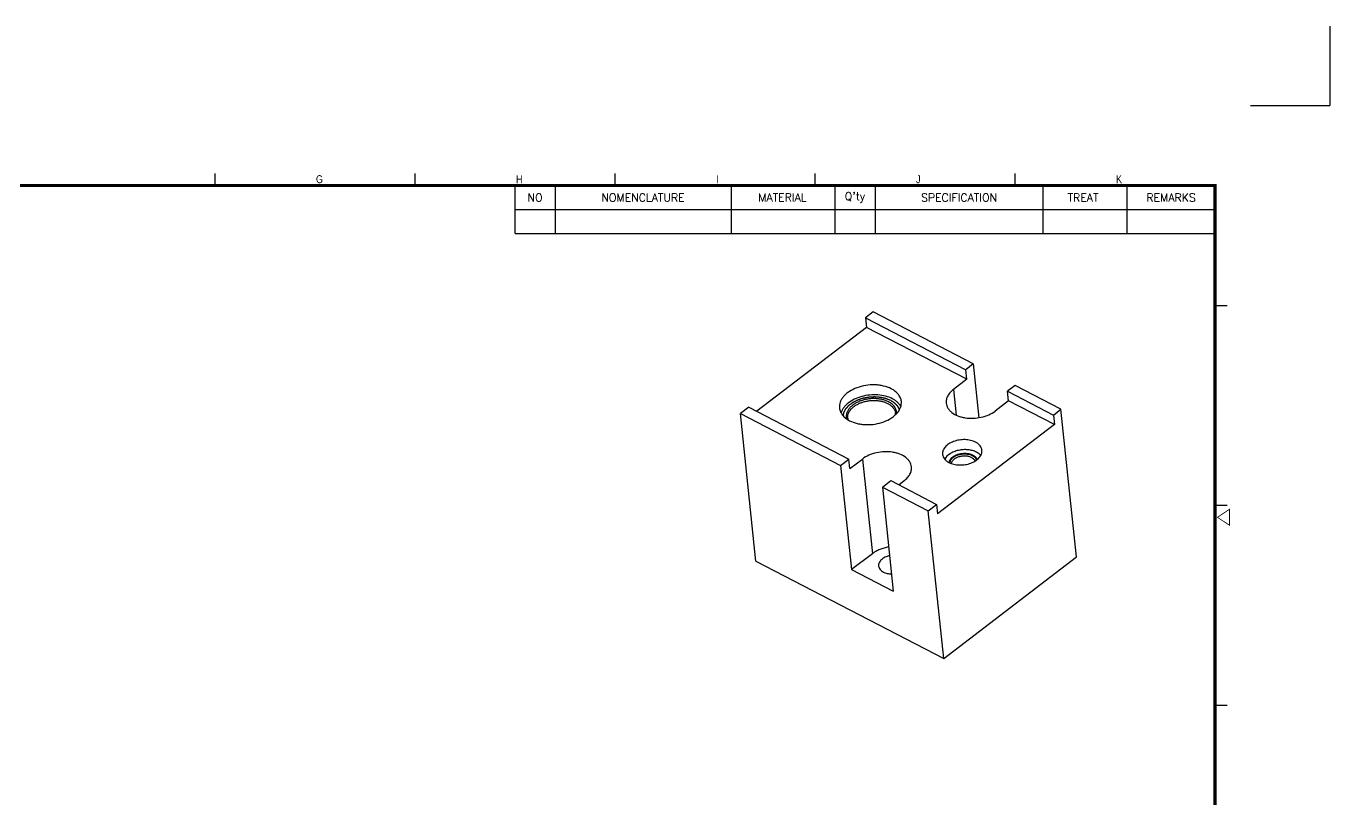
# Model space of a CAD drawing. Extents: x -425 to 6552, y -3049 to 3105.
# Drawn here: x 1975.5 to 2205.9, y -1747.8 to -1611.1 of the extents above; entities that cross this region are included whole.
import ezdxf
from ezdxf.enums import TextEntityAlignment as Align

# ---------------------------------------------------------------- set-up
doc = ezdxf.new("R2010")
doc.units = 0
doc.layers.get('0').update_dxf_attribs({"linetype": 'CONTINUOUS'})
doc.styles.add('SIM', font='simplex')
doc.styles.get("Standard").update_dxf_attribs({"font": 'gulim.ttc', "width": 0.8, "height": 2})

msp = doc.modelspace()

# ---------------------------------------------------------------- linework, layer by layer
for p, q in [((2205.94, -1611.1), (2205.94, -1625.16)), ((2191.88, -1625.16), (2205.94, -1625.16)), ((2008.85, -1639.3), (2008.85, -1637.18)), ((2044.21, -1639.3), (2044.21, -1637.18)), ((2079.56, -1639.3), (2079.56, -1637.18)), ((2114.92, -1639.3), (2114.92, -1637.18)), ((2150.28, -1639.3), (2150.28, -1637.18)), ((2061.89, -1647.79), (2061.89, -1639.3)), ((2068.96, -1639.3), (2068.96, -1647.79)), ((2100.07, -1639.3), (2100.07, -1647.79)), ((2118.46, -1647.79), (2118.46, -1639.3)), ((2125.53, -1639.3), (2125.53, -1647.79)), ((2155.23, -1647.79), (2155.23, -1639.3)), ((2170.08, -1647.79), (2170.08, -1639.3)), ((2061.89, -1643.55), (2185.64, -1643.55)), ((2061.89, -1647.79), (2185.64, -1647.79)), ((2185.64, -1660.52), (2187.76, -1660.52)), ((2185.64, -1695.88), (2187.76, -1695.88)), ((2185.64, -1731.23), (2187.76, -1731.23))]:
    msp.add_line(p, q)
at = {"color": 7, "linetype": 'CONTINUOUS'}
for p, q in [((2125.2, -1661.68), (2123.86, -1662.71)), ((2142.9, -1670.86), (2125.2, -1661.68)), ((2123.86, -1662.71), (2124.04, -1664.4)), ((2123.86, -1662.71), (2141.56, -1671.89)), ((2124.04, -1664.4), (2104.63, -1679.25)), ((2141.74, -1673.58), (2124.04, -1664.4)), ((2142.9, -1670.86), (2141.56, -1671.89)), ((2142.9, -1670.86), (2143.9, -1680.38)), ((2141.74, -1673.58), (2141.56, -1671.89)), ((2141.74, -1673.58), (2139.39, -1675.38)), ((2139.39, -1675.38), (2139.87, -1679.92)), ((2150.28, -1674.69), (2148.94, -1675.71)), ((2158.39, -1678.9), (2150.28, -1674.69)), ((2149.12, -1677.41), (2146.77, -1679.2)), ((2149.12, -1677.41), (2148.94, -1675.71)), ((2148.94, -1675.71), (2157.05, -1679.92)), ((2157.23, -1681.61), (2149.12, -1677.41)), ((2103.21, -1678.51), (2101.74, -1679.64)), ((2104.47, -1705.76), (2101.74, -1679.64)), ((2101.74, -1679.64), (2119.44, -1688.82)), ((2103.21, -1678.51), (2120.91, -1687.69)), ((2157.05, -1679.92), (2158.39, -1678.9)), ((2157.05, -1679.92), (2157.23, -1681.61)), ((2161.13, -1705.02), (2158.39, -1678.9)), ((2157.23, -1681.61), (2136.58, -1697.41)), ((2119.44, -1688.82), (2120.91, -1687.69)), ((2119.44, -1688.82), (2121.37, -1707.26)), ((2121.09, -1689.38), (2120.91, -1687.69)), ((2121.09, -1689.38), (2123.3, -1687.69)), ((2123.3, -1687.69), (2125.06, -1704.44)), ((2126.82, -1692.64), (2128.29, -1691.51)), ((2128.29, -1691.51), (2136.4, -1695.72)), ((2129.71, -1692.25), (2130.68, -1691.51)), ((2126.82, -1692.64), (2128.74, -1711.09)), ((2126.82, -1692.64), (2134.93, -1696.85)), ((2134.93, -1696.85), (2136.4, -1695.72)), ((2136.4, -1695.72), (2136.58, -1697.41)), ((2137.66, -1722.98), (2134.93, -1696.85)), ((2125.06, -1704.44), (2121.37, -1707.26)), ((2137.66, -1722.98), (2161.13, -1705.02)), ((2104.47, -1705.76), (2137.66, -1722.98)), ((2121.37, -1707.26), (2128.74, -1711.09))]:
    msp.add_line(p, q, dxfattribs=at)
for points, const_width in [([(2185.64, -1639.3), (1796.71, -1639.3), (1796.71, -1908.02), (2185.64, -1908.02)], 0.566), ([(2186.06, -1698), (2188.18, -1699.41), (2188.18, -1696.58)], 0.141)]:
    msp.add_lwpolyline(points, close=True, dxfattribs=dict(const_width=const_width))
for centre, radius, start, end in [((2127.43, -1679.78), 1.72, 357.2771, 5.9686), ((2122.41, -1680.31), 1.73, 185.9894, 194.6694)]:
    msp.add_arc(centre, radius, start, end, dxfattribs=at)
for points, knots in [([(2128.4, -1675.27), (2127.97, -1675.05), (2127.27, -1674.8), (2126.28, -1674.62), (2125.22, -1674.54), (2123.88, -1674.63), (2122.34, -1675.02), (2121.2, -1675.58), (2120.43, -1676.14), (2119.97, -1676.6), (2119.61, -1677.09), (2119.36, -1677.6), (2119.23, -1678.13), (2119.22, -1678.49), (2119.24, -1678.66)], [0, 0, 0, 0, 0.127086, 0.195408, 0.265919, 0.409816, 0.551527, 0.684069, 0.745357, 0.80278, 0.856355, 0.906476, 0.953958, 1, 1, 1, 1]), ([(2130.18, -1677.52), (2130.17, -1677.4), (2130.13, -1677.18), (2129.98, -1676.75), (2129.66, -1676.22), (2129.1, -1675.68), (2128.65, -1675.4), (2128.4, -1675.27)], [0, 0, 0, 0, 0.112222, 0.225945, 0.462706, 0.71935, 1, 1, 1, 1]), ([(2139.39, -1675.38), (2139.18, -1675.54), (2138.79, -1675.89), (2138.36, -1676.5), (2138.15, -1677.05), (2138.09, -1677.49), (2138.1, -1677.7), (2138.11, -1677.81)], [0, 0, 0, 0, 0.282476, 0.539732, 0.775728, 0.888681, 1, 1, 1, 1]), ([(2128.58, -1677.03), (2128.21, -1676.84), (2127.37, -1676.53), (2126.01, -1676.32), (2124.58, -1676.34), (2123.17, -1676.59), (2121.88, -1677.07), (2120.94, -1677.64), (2120.33, -1678.18), (2119.97, -1678.6), (2119.69, -1679.05), (2119.56, -1679.37), (2119.51, -1679.53)], [0, 0, 0, 0, 0.122605, 0.255718, 0.394696, 0.533891, 0.66763, 0.79114, 0.848182, 0.90185, 0.952309, 1, 1, 1, 1]), ([(2127.9, -1677.57), (2127.73, -1677.48), (2127.35, -1677.32), (2126.75, -1677.15), (2126.11, -1677.04), (2125.44, -1676.99), (2124.75, -1677.01), (2124.07, -1677.1), (2123.41, -1677.26), (2122.79, -1677.47), (2122.21, -1677.74), (2121.69, -1678.06), (2121.25, -1678.43), (2120.89, -1678.83), (2120.63, -1679.25), (2120.47, -1679.69), (2120.41, -1680.14), (2120.45, -1680.44), (2120.48, -1680.58)], [0, 0, 0, 0, 0.062516, 0.128673, 0.197832, 0.26918, 0.341769, 0.414589, 0.486618, 0.556875, 0.624475, 0.688696, 0.749038, 0.805303, 0.857675, 0.906788, 0.953741, 1, 1, 1, 1]), ([(2120.69, -1680.49), (2120.67, -1680.36), (2120.68, -1680.08), (2120.78, -1679.67), (2120.97, -1679.27), (2121.25, -1678.9), (2121.61, -1678.54), (2122.04, -1678.22), (2122.53, -1677.95), (2123.08, -1677.71), (2123.66, -1677.53), (2124.27, -1677.4), (2124.89, -1677.33), (2125.52, -1677.32), (2126.13, -1677.37), (2126.72, -1677.47), (2127.26, -1677.64), (2127.6, -1677.78), (2127.76, -1677.87)], [0, 0, 0, 0, 0.046006, 0.093452, 0.143535, 0.197068, 0.254447, 0.315687, 0.380496, 0.448335, 0.518486, 0.590105, 0.662276, 0.734051, 0.804508, 0.872783, 0.938141, 1, 1, 1, 1]), ([(2121.02, -1680.91), (2121.45, -1681.13), (2122.15, -1681.38), (2123.14, -1681.55), (2124.2, -1681.64), (2125.55, -1681.55), (2127.08, -1681.16), (2128.22, -1680.6), (2128.99, -1680.03), (2129.45, -1679.58), (2129.81, -1679.09), (2130.06, -1678.57), (2130.19, -1678.04), (2130.2, -1677.69), (2130.18, -1677.52)], [0, 0, 0, 0, 0.127086, 0.195408, 0.265919, 0.409816, 0.551527, 0.684069, 0.745357, 0.80278, 0.856355, 0.906476, 0.953958, 1, 1, 1, 1]), ([(2127.76, -1677.87), (2127.96, -1677.97), (2128.31, -1678.19), (2128.67, -1678.54), (2128.89, -1678.86), (2129.02, -1679.1), (2129.1, -1679.35), (2129.13, -1679.52), (2129.14, -1679.61)], [0, 0, 0, 0, 0.280511, 0.536999, 0.657627, 0.774177, 0.887838, 1, 1, 1, 1]), ([(2129.36, -1679.65), (2129.37, -1679.55), (2129.36, -1679.35), (2129.29, -1679.05), (2129.17, -1678.76), (2129, -1678.48), (2128.79, -1678.22), (2128.44, -1677.89), (2128.13, -1677.69), (2127.9, -1677.57)], [0, 0, 0, 0, 0.113232, 0.226815, 0.342602, 0.462249, 0.587081, 0.718059, 1, 1, 1, 1]), ([(2130.09, -1678.42), (2130.02, -1678.28), (2129.83, -1678.01), (2129.49, -1677.64), (2129.07, -1677.31), (2128.75, -1677.12), (2128.58, -1677.03)], [0, 0, 0, 0, 0.229185, 0.471073, 0.727842, 1, 1, 1, 1]), ([(2138.11, -1677.81), (2138.13, -1677.96), (2138.19, -1678.27), (2138.41, -1678.71), (2138.72, -1679.12), (2139.27, -1679.62), (2139.98, -1680), (2140.78, -1680.27), (2141.68, -1680.46), (2142.88, -1680.53), (2144.3, -1680.34), (2145.63, -1679.92), (2146.43, -1679.46), (2146.77, -1679.2)], [0, 0, 0, 0, 0.046023, 0.093442, 0.143428, 0.196783, 0.314574, 0.37907, 0.446619, 0.587869, 0.731844, 0.871323, 1, 1, 1, 1]), ([(2119.24, -1678.66), (2119.25, -1678.77), (2119.29, -1678.99), (2119.44, -1679.43), (2119.76, -1679.95), (2120.32, -1680.49), (2120.78, -1680.78), (2121.02, -1680.91)], [0, 0, 0, 0, 0.112222, 0.225945, 0.462706, 0.71935, 1, 1, 1, 1]), ([(2143.28, -1684.71), (2143.01, -1684.57), (2142.41, -1684.36), (2141.43, -1684.23), (2140.41, -1684.3), (2139.43, -1684.55), (2138.58, -1684.97), (2138.01, -1685.44), (2137.69, -1685.87), (2137.53, -1686.2), (2137.45, -1686.53), (2137.45, -1686.76), (2137.46, -1686.87)], [0, 0, 0, 0, 0.127147, 0.265864, 0.409828, 0.551606, 0.684211, 0.802687, 0.856287, 0.906433, 0.953937, 1, 1, 1, 1]), ([(2144.42, -1686.14), (2144.4, -1686), (2144.33, -1685.71), (2144.09, -1685.32), (2143.73, -1684.97), (2143.44, -1684.79), (2143.28, -1684.71)], [0, 0, 0, 0, 0.225464, 0.462364, 0.719186, 1, 1, 1, 1]), ([(2131.96, -1689.08), (2131.95, -1688.93), (2131.88, -1688.61), (2131.67, -1688.18), (2131.36, -1687.77), (2130.8, -1687.27), (2130.09, -1686.88), (2129.29, -1686.62), (2128.39, -1686.43), (2127.2, -1686.36), (2125.77, -1686.54), (2124.44, -1686.97), (2123.65, -1687.42), (2123.3, -1687.69)], [0, 0, 0, 0, 0.046023, 0.093442, 0.143428, 0.196783, 0.314574, 0.37907, 0.446619, 0.587869, 0.731844, 0.871323, 1, 1, 1, 1]), ([(2137.46, -1686.87), (2137.47, -1687.01), (2137.55, -1687.3), (2137.79, -1687.69), (2138.14, -1688.04), (2138.43, -1688.22), (2138.59, -1688.3)], [0, 0, 0, 0, 0.225464, 0.462364, 0.719186, 1, 1, 1, 1]), ([(2143.47, -1686.48), (2143.25, -1686.36), (2142.76, -1686.18), (2141.96, -1686.03), (2141.12, -1686.02), (2140.28, -1686.14), (2139.61, -1686.34), (2139.12, -1686.56), (2138.5, -1686.91), (2138.05, -1687.33), (2137.84, -1687.72)], [0, 0, 0, 0, 0.12021, 0.250269, 0.386384, 0.523852, 0.657801, 0.722109, 0.783977, 1, 1, 1, 1]), ([(2138.59, -1688.3), (2138.86, -1688.44), (2139.47, -1688.65), (2140.45, -1688.77), (2141.47, -1688.71), (2142.44, -1688.46), (2143.3, -1688.04), (2143.87, -1687.57), (2144.18, -1687.14), (2144.34, -1686.81), (2144.43, -1686.48), (2144.43, -1686.25), (2144.42, -1686.14)], [0, 0, 0, 0, 0.127147, 0.265864, 0.409828, 0.551606, 0.684211, 0.802687, 0.856287, 0.906433, 0.953937, 1, 1, 1, 1]), ([(2138.64, -1688.32), (2138.64, -1688.25), (2138.68, -1688.09), (2138.77, -1687.87), (2138.92, -1687.66), (2139.1, -1687.45), (2139.33, -1687.27), (2139.59, -1687.11), (2139.88, -1686.96), (2140.19, -1686.85), (2140.52, -1686.76), (2140.87, -1686.7), (2141.21, -1686.67), (2141.56, -1686.67), (2141.9, -1686.7), (2142.22, -1686.77), (2142.52, -1686.86), (2142.71, -1686.94), (2142.8, -1686.99)], [0, 0, 0, 0, 0.046446, 0.095185, 0.147, 0.202329, 0.26128, 0.323686, 0.389157, 0.457129, 0.526914, 0.597738, 0.668782, 0.739215, 0.808236, 0.875104, 0.939192, 1, 1, 1, 1]), ([(2138.78, -1688.39), (2138.78, -1688.32), (2138.8, -1688.17), (2138.88, -1687.95), (2139.01, -1687.75), (2139.18, -1687.55), (2139.38, -1687.37), (2139.63, -1687.21), (2139.9, -1687.07), (2140.2, -1686.95), (2140.51, -1686.86), (2140.84, -1686.8), (2141.17, -1686.77), (2141.51, -1686.77), (2141.83, -1686.8), (2142.14, -1686.85), (2142.43, -1686.94), (2142.61, -1687.02), (2142.7, -1687.07)], [0, 0, 0, 0, 0.046178, 0.094381, 0.14554, 0.200219, 0.258618, 0.32063, 0.385891, 0.453844, 0.523787, 0.59492, 0.666388, 0.737319, 0.806869, 0.874253, 0.938806, 1, 1, 1, 1]), ([(2139.06, -1688.5), (2139.06, -1688.43), (2139.09, -1688.3), (2139.17, -1688.12), (2139.3, -1687.94), (2139.45, -1687.77), (2139.64, -1687.62), (2139.86, -1687.48), (2140.1, -1687.36), (2140.46, -1687.23), (2140.93, -1687.13), (2141.42, -1687.11), (2141.8, -1687.15), (2142.07, -1687.2), (2142.32, -1687.28), (2142.48, -1687.35), (2142.55, -1687.39)], [0, 0, 0, 0, 0.046505, 0.095336, 0.147259, 0.202692, 0.261735, 0.324211, 0.389726, 0.457718, 0.598155, 0.739402, 0.80837, 0.875185, 0.939229, 1, 1, 1, 1]), ([(2142.7, -1687.07), (2142.79, -1687.12), (2142.97, -1687.22), (2143.19, -1687.42), (2143.33, -1687.62), (2143.4, -1687.78), (2143.43, -1687.86), (2143.44, -1687.9)], [0, 0, 0, 0, 0.278405, 0.535497, 0.773972, 0.888123, 1, 1, 1, 1]), ([(2142.8, -1686.99), (2142.89, -1687.04), (2143.07, -1687.14), (2143.29, -1687.34), (2143.46, -1687.56), (2143.54, -1687.72), (2143.57, -1687.81)], [0, 0, 0, 0, 0.276981, 0.534219, 0.773742, 1, 1, 1, 1]), ([(2144.22, -1687.05), (2144.17, -1687), (2143.95, -1686.77), (2143.68, -1686.59), (2143.47, -1686.48)], [0, 0, 0, 0, 0.235242, 1, 1, 1, 1]), ([(2130.68, -1691.51), (2130.89, -1691.35), (2131.28, -1691), (2131.71, -1690.39), (2131.92, -1689.84), (2131.98, -1689.4), (2131.98, -1689.19), (2131.96, -1689.08)], [0, 0, 0, 0, 0.282476, 0.539732, 0.775728, 0.888681, 1, 1, 1, 1]), ([(2142.55, -1687.39), (2142.63, -1687.43), (2142.77, -1687.52), (2142.96, -1687.68), (2143.1, -1687.86), (2143.17, -1688), (2143.19, -1688.06)], [0, 0, 0, 0, 0.27675, 0.533988, 0.773634, 1, 1, 1, 1]), ([(2127.93, -1703.26), (2127.65, -1703.31), (2127.12, -1703.43), (2126.36, -1703.68), (2125.67, -1704.02), (2125.25, -1704.29), (2125.06, -1704.44)], [0, 0, 0, 0, 0.263909, 0.52093, 0.767365, 1, 1, 1, 1]), ([(2128.09, -1704.79), (2127.81, -1704.85), (2127.4, -1704.99), (2126.93, -1705.27), (2126.64, -1705.5), (2126.41, -1705.76), (2126.24, -1706.04), (2126.15, -1706.33), (2126.15, -1706.53), (2126.16, -1706.62)], [0, 0, 0, 0, 0.297961, 0.436823, 0.566569, 0.686572, 0.79734, 0.900739, 1, 1, 1, 1]), ([(2126.16, -1706.62), (2126.17, -1706.73), (2126.23, -1706.94), (2126.4, -1707.23), (2126.67, -1707.49), (2126.88, -1707.62), (2127, -1707.69)], [0, 0, 0, 0, 0.225467, 0.462355, 0.719203, 1, 1, 1, 1]), ([(2127, -1707.69), (2127.21, -1707.79), (2127.68, -1707.95), (2128.17, -1708.01), (2128.42, -1708.01)], [0, 0, 0, 0, 0.477931, 1, 1, 1, 1])]:
    msp.add_open_spline(points, degree=3, knots=knots, dxfattribs=at)
at = {"color": 2, "linetype": 'CONTINUOUS'}
for points, knots in [([(2119.91, -1680.08), (2119.92, -1680.04), (2119.94, -1679.97), (2119.96, -1679.86), (2119.98, -1679.74), (2120, -1679.65), (2120.01, -1679.57), (2120.02, -1679.53), (2120.03, -1679.49), (2120.04, -1679.47), (2120.04, -1679.45), (2120.04, -1679.44), (2120.04, -1679.43), (2120.04, -1679.42), (2120.05, -1679.42), (2120.05, -1679.41), (2120.06, -1679.4), (2120.07, -1679.38), (2120.08, -1679.35), (2120.1, -1679.32), (2120.12, -1679.29), (2120.14, -1679.24), (2120.17, -1679.19), (2120.2, -1679.13), (2120.23, -1679.08), (2120.26, -1679.02), (2120.29, -1678.97), (2120.31, -1678.92), (2120.33, -1678.88), (2120.34, -1678.86), (2120.36, -1678.83), (2120.37, -1678.81), (2120.37, -1678.8), (2120.38, -1678.79), (2120.38, -1678.79), (2120.39, -1678.78), (2120.39, -1678.77), (2120.4, -1678.76), (2120.42, -1678.74), (2120.44, -1678.72), (2120.47, -1678.69), (2120.51, -1678.64), (2120.55, -1678.59), (2120.6, -1678.54), (2120.65, -1678.49), (2120.69, -1678.44), (2120.74, -1678.39), (2120.78, -1678.33), (2120.82, -1678.29), (2120.85, -1678.26), (2120.88, -1678.23), (2120.9, -1678.21), (2120.91, -1678.19), (2120.92, -1678.18), (2120.92, -1678.18), (2120.93, -1678.17), (2120.94, -1678.17), (2120.96, -1678.15), (2120.98, -1678.13), (2121.01, -1678.11), (2121.05, -1678.08), (2121.12, -1678.03), (2121.23, -1677.95), (2121.35, -1677.86), (2121.45, -1677.79), (2121.52, -1677.74), (2121.55, -1677.71), (2121.57, -1677.7), (2121.59, -1677.68), (2121.6, -1677.68), (2121.61, -1677.67), (2121.62, -1677.66), (2121.63, -1677.65), (2121.66, -1677.64), (2121.69, -1677.62), (2121.72, -1677.61), (2121.76, -1677.59), (2121.81, -1677.56), (2121.9, -1677.52), (2121.99, -1677.47), (2122.09, -1677.42), (2122.16, -1677.38), (2122.24, -1677.34), (2122.3, -1677.31), (2122.35, -1677.29), (2122.38, -1677.27), (2122.41, -1677.25), (2122.44, -1677.24), (2122.45, -1677.23), (2122.46, -1677.23), (2122.47, -1677.22), (2122.48, -1677.22), (2122.49, -1677.22), (2122.51, -1677.21), (2122.55, -1677.2), (2122.62, -1677.17), (2122.7, -1677.15), (2122.81, -1677.11), (2122.94, -1677.07), (2123.08, -1677.02), (2123.18, -1676.98), (2123.26, -1676.96), (2123.33, -1676.93), (2123.38, -1676.92), (2123.4, -1676.91), (2123.4, -1676.91), (2123.41, -1676.91), (2123.42, -1676.91), (2123.43, -1676.9), (2123.45, -1676.9), (2123.48, -1676.89), (2123.52, -1676.89), (2123.56, -1676.88), (2123.62, -1676.87), (2123.69, -1676.85), (2123.81, -1676.83), (2123.95, -1676.8), (2124.1, -1676.78), (2124.22, -1676.75), (2124.29, -1676.74), (2124.35, -1676.73), (2124.39, -1676.72), (2124.42, -1676.72), (2124.43, -1676.71), (2124.45, -1676.71), (2124.46, -1676.71), (2124.49, -1676.71), (2124.53, -1676.71), (2124.58, -1676.7), (2124.69, -1676.7), (2124.83, -1676.69), (2125.01, -1676.68), (2125.16, -1676.67), (2125.26, -1676.67), (2125.32, -1676.66), (2125.36, -1676.66), (2125.4, -1676.66), (2125.43, -1676.66), (2125.46, -1676.66), (2125.49, -1676.66), (2125.54, -1676.66), (2125.58, -1676.67), (2125.64, -1676.67), (2125.71, -1676.68), (2125.8, -1676.68), (2125.92, -1676.69), (2126.03, -1676.7), (2126.15, -1676.71), (2126.24, -1676.72), (2126.31, -1676.72), (2126.37, -1676.73), (2126.4, -1676.73), (2126.43, -1676.73), (2126.45, -1676.74), (2126.47, -1676.74), (2126.48, -1676.74), (2126.49, -1676.74), (2126.5, -1676.74), (2126.52, -1676.75), (2126.54, -1676.75), (2126.58, -1676.76), (2126.62, -1676.77), (2126.67, -1676.78), (2126.74, -1676.8), (2126.82, -1676.81), (2126.9, -1676.83), (2126.98, -1676.85), (2127.06, -1676.87), (2127.14, -1676.89), (2127.21, -1676.9), (2127.26, -1676.92), (2127.3, -1676.92), (2127.34, -1676.93), (2127.37, -1676.94), (2127.4, -1676.95), (2127.41, -1676.95), (2127.42, -1676.95), (2127.44, -1676.96), (2127.46, -1676.97), (2127.49, -1676.98), (2127.54, -1677), (2127.6, -1677.03), (2127.69, -1677.07), (2127.81, -1677.11), (2128.01, -1677.19), (2128.15, -1677.25), (2128.25, -1677.29)], [0, 0, 0, 0, 0.015625, 0.03125, 0.046875, 0.0625, 0.070312, 0.078125, 0.082031, 0.085938, 0.087891, 0.089844, 0.090332, 0.09082, 0.091797, 0.092773, 0.09375, 0.097656, 0.101562, 0.105469, 0.109375, 0.117188, 0.125, 0.132812, 0.140625, 0.148438, 0.15625, 0.164062, 0.167969, 0.171875, 0.175781, 0.177734, 0.179688, 0.180664, 0.181641, 0.182617, 0.183594, 0.185547, 0.1875, 0.191406, 0.195312, 0.203125, 0.210938, 0.21875, 0.226562, 0.234375, 0.242188, 0.25, 0.257812, 0.261719, 0.265625, 0.269531, 0.271484, 0.272461, 0.273438, 0.274414, 0.275391, 0.277344, 0.28125, 0.285156, 0.289062, 0.296875, 0.3125, 0.328125, 0.34375, 0.351562, 0.355469, 0.357422, 0.359375, 0.361328, 0.362305, 0.363281, 0.365234, 0.367188, 0.371094, 0.375, 0.378906, 0.382812, 0.390625, 0.40625, 0.414062, 0.421875, 0.429688, 0.4375, 0.441406, 0.445312, 0.449219, 0.451172, 0.453125, 0.454102, 0.45459, 0.455078, 0.456055, 0.457031, 0.460938, 0.46875, 0.476562, 0.484375, 0.5, 0.515625, 0.523438, 0.53125, 0.539062, 0.542969, 0.543945, 0.544922, 0.54541, 0.545898, 0.546875, 0.548828, 0.550781, 0.554688, 0.558594, 0.5625, 0.570312, 0.578125, 0.59375, 0.609375, 0.617188, 0.625, 0.628906, 0.632812, 0.634766, 0.636719, 0.637695, 0.638672, 0.640625, 0.644531, 0.648438, 0.65625, 0.671875, 0.6875, 0.703125, 0.710938, 0.714844, 0.71875, 0.722656, 0.724609, 0.726562, 0.730469, 0.734375, 0.738281, 0.742188, 0.75, 0.757812, 0.765625, 0.78125, 0.789062, 0.796875, 0.804688, 0.808594, 0.8125, 0.814453, 0.816406, 0.817383, 0.818359, 0.819336, 0.820312, 0.822266, 0.824219, 0.828125, 0.832031, 0.835938, 0.84375, 0.851562, 0.859375, 0.867188, 0.875, 0.882812, 0.890625, 0.894531, 0.898438, 0.902344, 0.90625, 0.908203, 0.90918, 0.910156, 0.912109, 0.914062, 0.917969, 0.921875, 0.929688, 0.9375, 0.953125, 0.96875, 1, 1, 1, 1]), ([(2128.25, -1677.29), (2128.3, -1677.32), (2128.37, -1677.36), (2128.47, -1677.42), (2128.53, -1677.46), (2128.58, -1677.48), (2128.61, -1677.5), (2128.63, -1677.51), (2128.64, -1677.52), (2128.65, -1677.53), (2128.66, -1677.54), (2128.69, -1677.56), (2128.71, -1677.58), (2128.76, -1677.61), (2128.81, -1677.65), (2128.86, -1677.69), (2128.91, -1677.72), (2128.93, -1677.74), (2128.95, -1677.76), (2128.97, -1677.77), (2128.98, -1677.78), (2128.99, -1677.78), (2129, -1677.8), (2129.03, -1677.82), (2129.05, -1677.85), (2129.08, -1677.88), (2129.12, -1677.91), (2129.15, -1677.95), (2129.19, -1677.98), (2129.22, -1678.01), (2129.24, -1678.03), (2129.26, -1678.05), (2129.27, -1678.06), (2129.27, -1678.06), (2129.28, -1678.07), (2129.29, -1678.08), (2129.3, -1678.1), (2129.32, -1678.12), (2129.34, -1678.15), (2129.37, -1678.19), (2129.4, -1678.23), (2129.43, -1678.26), (2129.45, -1678.29), (2129.47, -1678.32), (2129.49, -1678.34), (2129.5, -1678.36), (2129.51, -1678.36), (2129.51, -1678.37), (2129.52, -1678.38), (2129.53, -1678.39), (2129.54, -1678.41), (2129.55, -1678.44), (2129.57, -1678.48), (2129.6, -1678.53), (2129.63, -1678.58), (2129.65, -1678.62), (2129.67, -1678.65), (2129.68, -1678.67), (2129.69, -1678.68), (2129.69, -1678.69), (2129.69, -1678.7), (2129.7, -1678.71), (2129.7, -1678.72), (2129.71, -1678.75), (2129.72, -1678.78), (2129.73, -1678.81), (2129.75, -1678.86), (2129.78, -1678.93), (2129.8, -1679), (2129.82, -1679.04)], [0, 0, 0, 0, 0.0625, 0.09375, 0.125, 0.140625, 0.15625, 0.164062, 0.167969, 0.171875, 0.179688, 0.1875, 0.203125, 0.21875, 0.25, 0.28125, 0.296875, 0.3125, 0.320312, 0.328125, 0.332031, 0.335938, 0.34375, 0.359375, 0.375, 0.390625, 0.40625, 0.4375, 0.453125, 0.46875, 0.484375, 0.492188, 0.496094, 0.5, 0.503906, 0.507812, 0.515625, 0.53125, 0.546875, 0.5625, 0.59375, 0.609375, 0.625, 0.640625, 0.65625, 0.660156, 0.664062, 0.667969, 0.671875, 0.679688, 0.6875, 0.703125, 0.71875, 0.75, 0.78125, 0.796875, 0.8125, 0.820312, 0.828125, 0.832031, 0.835938, 0.839844, 0.84375, 0.859375, 0.875, 0.890625, 0.90625, 0.9375, 1, 1, 1, 1]), ([(2138.64, -1688.32), (2138.65, -1688.28), (2138.66, -1688.23), (2138.68, -1688.16), (2138.69, -1688.1), (2138.7, -1688.06), (2138.71, -1688.03), (2138.71, -1688.02), (2138.72, -1688.01), (2138.72, -1688), (2138.72, -1688), (2138.72, -1687.99), (2138.73, -1687.99), (2138.73, -1687.98), (2138.74, -1687.96), (2138.76, -1687.94), (2138.77, -1687.91), (2138.79, -1687.87), (2138.82, -1687.83), (2138.85, -1687.78), (2138.87, -1687.75), (2138.88, -1687.73), (2138.89, -1687.71), (2138.9, -1687.7), (2138.9, -1687.69), (2138.9, -1687.69), (2138.91, -1687.68), (2138.91, -1687.68), (2138.93, -1687.66), (2138.94, -1687.64), (2138.97, -1687.62), (2138.99, -1687.59), (2139.02, -1687.56), (2139.05, -1687.53), (2139.09, -1687.49), (2139.11, -1687.47), (2139.13, -1687.44), (2139.15, -1687.42), (2139.17, -1687.41), (2139.18, -1687.39), (2139.19, -1687.39), (2139.2, -1687.38), (2139.21, -1687.37), (2139.23, -1687.36), (2139.25, -1687.35), (2139.28, -1687.32), (2139.33, -1687.29), (2139.4, -1687.24), (2139.45, -1687.21), (2139.48, -1687.18), (2139.5, -1687.17), (2139.51, -1687.16), (2139.52, -1687.15), (2139.53, -1687.14), (2139.54, -1687.14), (2139.55, -1687.13), (2139.57, -1687.13), (2139.59, -1687.11), (2139.62, -1687.1), (2139.67, -1687.08), (2139.73, -1687.05), (2139.79, -1687.02), (2139.84, -1686.99), (2139.88, -1686.97), (2139.91, -1686.96), (2139.93, -1686.95), (2139.96, -1686.94), (2139.99, -1686.93), (2140.03, -1686.91), (2140.07, -1686.9), (2140.13, -1686.88), (2140.19, -1686.86), (2140.27, -1686.84), (2140.34, -1686.81), (2140.39, -1686.8), (2140.43, -1686.79), (2140.46, -1686.78), (2140.48, -1686.78), (2140.52, -1686.77), (2140.56, -1686.76), (2140.62, -1686.75), (2140.69, -1686.74), (2140.76, -1686.73), (2140.82, -1686.72), (2140.85, -1686.71), (2140.88, -1686.7), (2140.9, -1686.7), (2140.91, -1686.7), (2140.92, -1686.7), (2140.93, -1686.7), (2140.95, -1686.7), (2140.97, -1686.69), (2141, -1686.69), (2141.03, -1686.69), (2141.08, -1686.69), (2141.14, -1686.69), (2141.21, -1686.68), (2141.28, -1686.68), (2141.34, -1686.68), (2141.38, -1686.68), (2141.4, -1686.67), (2141.42, -1686.67), (2141.43, -1686.67), (2141.45, -1686.67), (2141.48, -1686.68), (2141.51, -1686.68), (2141.57, -1686.68), (2141.64, -1686.69), (2141.71, -1686.7), (2141.77, -1686.7), (2141.81, -1686.7), (2141.85, -1686.71), (2141.89, -1686.71), (2141.91, -1686.71), (2141.93, -1686.71), (2141.94, -1686.72), (2141.96, -1686.72), (2141.98, -1686.73), (2142.02, -1686.74), (2142.07, -1686.75), (2142.14, -1686.76), (2142.2, -1686.78), (2142.26, -1686.79), (2142.3, -1686.8), (2142.33, -1686.81), (2142.36, -1686.81), (2142.37, -1686.82), (2142.38, -1686.82), (2142.39, -1686.82), (2142.4, -1686.82), (2142.4, -1686.83), (2142.42, -1686.83), (2142.43, -1686.84), (2142.47, -1686.85), (2142.52, -1686.87), (2142.59, -1686.9), (2142.68, -1686.94), (2142.75, -1686.97), (2142.8, -1686.99)], [0, 0, 0, 0, 0.03125, 0.046875, 0.0625, 0.078125, 0.082031, 0.085938, 0.087891, 0.089844, 0.09082, 0.091797, 0.09375, 0.097656, 0.101562, 0.109375, 0.117188, 0.125, 0.140625, 0.15625, 0.164062, 0.171875, 0.175781, 0.179688, 0.180664, 0.181641, 0.183594, 0.185547, 0.1875, 0.195312, 0.203125, 0.210938, 0.21875, 0.234375, 0.242188, 0.25, 0.257812, 0.265625, 0.269531, 0.273438, 0.275391, 0.277344, 0.28125, 0.285156, 0.289062, 0.296875, 0.3125, 0.328125, 0.34375, 0.351562, 0.355469, 0.359375, 0.361328, 0.363281, 0.365234, 0.367188, 0.371094, 0.375, 0.382812, 0.390625, 0.40625, 0.421875, 0.429688, 0.4375, 0.445312, 0.449219, 0.453125, 0.460938, 0.46875, 0.476562, 0.484375, 0.5, 0.515625, 0.53125, 0.539062, 0.546875, 0.550781, 0.554688, 0.5625, 0.570312, 0.578125, 0.59375, 0.609375, 0.617188, 0.625, 0.628906, 0.632812, 0.634766, 0.636719, 0.638672, 0.640625, 0.644531, 0.648438, 0.65625, 0.664062, 0.671875, 0.6875, 0.703125, 0.710938, 0.71875, 0.722656, 0.724609, 0.726562, 0.730469, 0.734375, 0.742188, 0.75, 0.765625, 0.78125, 0.789062, 0.796875, 0.804688, 0.8125, 0.816406, 0.818359, 0.820312, 0.824219, 0.828125, 0.835938, 0.84375, 0.859375, 0.875, 0.882812, 0.890625, 0.898438, 0.902344, 0.90625, 0.908203, 0.90918, 0.910156, 0.912109, 0.914062, 0.917969, 0.921875, 0.9375, 0.953125, 0.96875, 1, 1, 1, 1]), ([(2142.8, -1686.99), (2142.82, -1687), (2142.86, -1687.02), (2142.9, -1687.05), (2142.93, -1687.07), (2142.95, -1687.08), (2142.97, -1687.09), (2142.98, -1687.09), (2142.99, -1687.1), (2143.01, -1687.11), (2143.03, -1687.13), (2143.06, -1687.16), (2143.09, -1687.18), (2143.12, -1687.2), (2143.14, -1687.21), (2143.15, -1687.22), (2143.16, -1687.23), (2143.17, -1687.24), (2143.19, -1687.26), (2143.22, -1687.29), (2143.26, -1687.32), (2143.27, -1687.33), (2143.28, -1687.34), (2143.29, -1687.35), (2143.29, -1687.35), (2143.3, -1687.36), (2143.31, -1687.38), (2143.34, -1687.41), (2143.37, -1687.44), (2143.39, -1687.47), (2143.4, -1687.48), (2143.41, -1687.49), (2143.41, -1687.5), (2143.41, -1687.51), (2143.42, -1687.52), (2143.44, -1687.54), (2143.45, -1687.57), (2143.47, -1687.6), (2143.48, -1687.62), (2143.49, -1687.64), (2143.5, -1687.65), (2143.5, -1687.66), (2143.51, -1687.67), (2143.52, -1687.69), (2143.53, -1687.71), (2143.54, -1687.76), (2143.56, -1687.79), (2143.57, -1687.81)], [0, 0, 0, 0, 0.0625, 0.09375, 0.125, 0.140625, 0.15625, 0.164062, 0.171875, 0.1875, 0.21875, 0.25, 0.28125, 0.3125, 0.328125, 0.335938, 0.34375, 0.359375, 0.375, 0.4375, 0.46875, 0.484375, 0.492188, 0.5, 0.507812, 0.515625, 0.53125, 0.5625, 0.625, 0.640625, 0.65625, 0.664062, 0.671875, 0.679688, 0.6875, 0.71875, 0.75, 0.78125, 0.8125, 0.828125, 0.835938, 0.84375, 0.859375, 0.875, 0.90625, 0.9375, 1, 1, 1, 1])]:
    msp.add_open_spline(points, degree=3, knots=knots, dxfattribs=at)

# ---------------------------------------------------------------- texts
at = {"width": 0.85}
for s, p in [('G', (2026.7, -1638.9)), ('H', (2062.06, -1638.9)), ('I', (2097.42, -1638.9)), ('J', (2132.78, -1638.9)), ('K', (2168.13, -1638.9))]:
    msp.add_text(s, height=1.41, dxfattribs=at).set_placement(p)
at = {"style": 'SIM'}
for s, height, p in [('NO', 1.414, (2065.42, -1641.45)), ('NOMENCLATURE', 1.4143, (2084.51, -1641.45)), ("Q'ty", 1.414, (2121.99, -1641.45)), ('SPECIFICATION', 1.4143, (2140.38, -1641.45)), ('TREAT', 1.414, (2162.3, -1641.45)), ('REMARKS', 1.414, (2177.86, -1641.45))]:
    msp.add_text(s, height=height, dxfattribs=at).set_placement(p, align=Align.MIDDLE)
msp.add_text('MATERIAL', height=1.414, dxfattribs=at).set_placement((2109.16, -1642.11), align=Align.CENTER)

doc.saveas('drawing.dxf')
